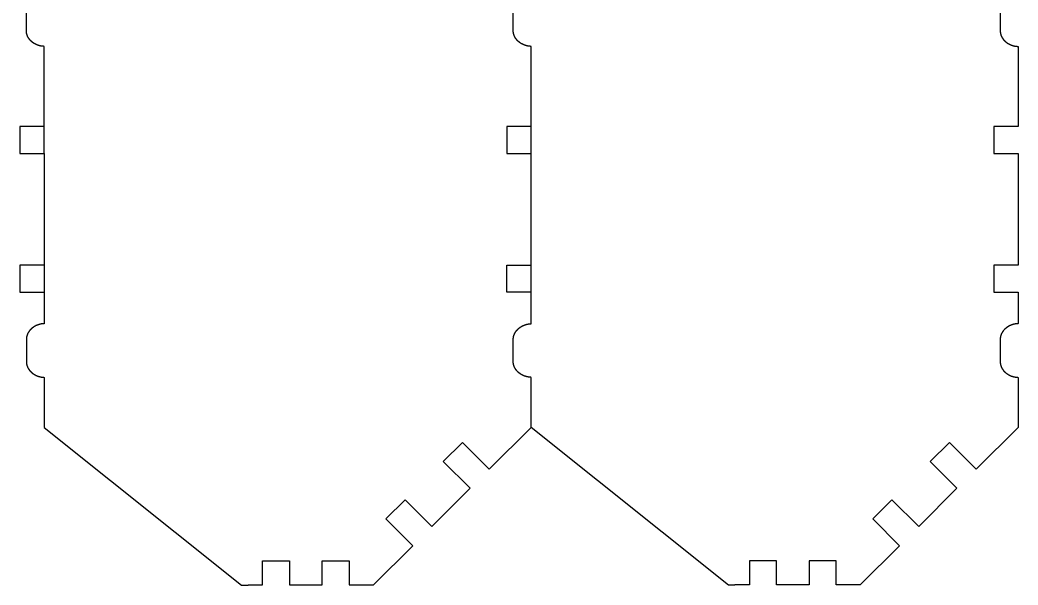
# Model space of a CAD drawing. Extents: x 0 to 268, y 0 to 354.
# Drawn here: x 135.4 to 259, y 0 to 70 of the extents above; entities that cross this region are included whole.
import ezdxf

# ---------------------------------------------------------------- set-up
doc = ezdxf.new("R2010")
doc.units = 0
doc.layers.get('DEFPOINTS').update_dxf_attribs({"color": 18, "linetype": 'CONTINUOUS'})

msp = doc.modelspace()

# ---------------------------------------------------------------- linework, layer by layer
at = {"layer": 'DEFPOINTS'}
for points in [[(138.44, 53.5), (138.44, 56.84), (138.44, 66.76), (138.42, 66.76), (138.41, 66.76), (138.39, 66.76), (138.38, 66.76), (138.36, 66.76), (138.35, 66.76), (138.34, 66.77), (138.32, 66.77), (138.31, 66.77), (138.29, 66.77), (138.28, 66.77), (138.26, 66.77), (138.25, 66.77), (138.24, 66.78), (138.22, 66.78), (138.21, 66.78), (138.19, 66.78), (138.18, 66.78), (138.17, 66.79), (138.15, 66.79), (138.14, 66.79), (138.12, 66.79), (138.11, 66.79), (138.1, 66.8), (138.08, 66.8), (138.07, 66.8), (138.05, 66.8), (138.04, 66.81), (138.03, 66.81), (138.01, 66.81), (138, 66.81), (137.99, 66.82), (137.97, 66.82), (137.96, 66.82), (137.95, 66.83), (137.93, 66.83), (137.92, 66.83), (137.91, 66.84), (137.89, 66.84), (137.88, 66.84), (137.87, 66.85), (137.85, 66.85), (137.84, 66.85), (137.83, 66.86), (137.81, 66.86), (137.8, 66.86), (137.79, 66.87), (137.77, 66.87), (137.76, 66.88), (137.75, 66.88), (137.73, 66.88), (137.72, 66.89), (137.71, 66.89), (137.7, 66.9), (137.68, 66.9), (137.67, 66.91), (137.66, 66.91), (137.64, 66.91), (137.63, 66.92), (137.62, 66.92), (137.61, 66.93), (137.59, 66.93), (137.58, 66.94), (137.57, 66.94), (137.56, 66.95), (137.54, 66.95), (137.53, 66.96), (137.52, 66.96), (137.51, 66.97), (137.5, 66.97), (137.48, 66.98), (137.47, 66.98), (137.46, 66.99), (137.45, 66.99), (137.43, 67), (137.42, 67.01), (137.41, 67.01), (137.4, 67.02), (137.39, 67.02), (137.38, 67.03), (137.36, 67.03), (137.35, 67.04), (137.34, 67.05), (137.33, 67.05), (137.32, 67.06), (137.31, 67.06), (137.29, 67.07), (137.28, 67.08), (137.27, 67.08), (137.26, 67.09), (137.25, 67.1), (137.24, 67.1), (137.23, 67.11), (137.22, 67.12), (137.2, 67.12), (137.19, 67.13), (137.18, 67.14), (137.17, 67.14), (137.16, 67.15), (137.15, 67.16), (137.14, 67.16), (137.13, 67.17), (137.12, 67.18), (137.11, 67.18), (137.1, 67.19), (137.09, 67.2), (137.08, 67.21), (137.06, 67.21), (137.05, 67.22), (137.04, 67.23), (137.03, 67.24), (137.02, 67.24), (137.01, 67.25), (137, 67.26), (136.99, 67.27), (136.98, 67.27), (136.97, 67.28), (136.96, 67.29), (136.95, 67.3), (136.94, 67.31), (136.93, 67.31), (136.92, 67.32), (136.91, 67.33), (136.91, 67.34), (136.9, 67.35), (136.89, 67.35), (136.88, 67.36), (136.87, 67.37), (136.86, 67.38), (136.85, 67.39), (136.84, 67.4), (136.83, 67.4), (136.82, 67.41), (136.81, 67.42), (136.8, 67.43), (136.79, 67.44), (136.79, 67.45), (136.78, 67.46), (136.77, 67.46), (136.76, 67.47), (136.75, 67.48), (136.74, 67.49), (136.73, 67.5), (136.73, 67.51), (136.72, 67.52), (136.71, 67.53), (136.7, 67.54), (136.69, 67.55), (136.68, 67.55), (136.68, 67.56), (136.67, 67.57), (136.66, 67.58), (136.65, 67.59), (136.64, 67.6), (136.64, 67.61), (136.63, 67.62), (136.62, 67.63), (136.61, 67.64), (136.61, 67.65), (136.6, 67.66), (136.59, 67.67), (136.58, 67.68), (136.58, 67.69), (136.57, 67.7), (136.56, 67.71), (136.56, 67.72), (136.55, 67.73), (136.54, 67.74), (136.54, 67.75), (136.53, 67.76), (136.52, 67.77), (136.52, 67.78), (136.51, 67.79), (136.5, 67.8), (136.5, 67.81), (136.49, 67.82), (136.48, 67.83), (136.48, 67.84), (136.47, 67.85), (136.46, 67.86), (136.46, 67.87), (136.45, 67.88), (136.45, 67.89), (136.44, 67.9), (136.44, 67.91), (136.43, 67.92), (136.42, 67.93), (136.42, 67.94), (136.41, 67.95), (136.41, 67.97), (136.4, 67.98), (136.4, 67.99), (136.39, 68), (136.39, 68.01), (136.38, 68.02), (136.38, 68.03), (136.37, 68.04), (136.37, 68.05), (136.36, 68.06), (136.36, 68.07), (136.35, 68.09), (136.35, 68.1), (136.34, 68.11), (136.34, 68.12), (136.34, 68.13), (136.33, 68.14), (136.33, 68.15), (136.32, 68.16), (136.32, 68.18), (136.32, 68.19), (136.31, 68.2), (136.31, 68.21), (136.3, 68.22), (136.3, 68.23), (136.3, 68.24), (136.29, 68.26), (136.29, 68.27), (136.29, 68.28), (136.28, 68.29), (136.28, 68.3), (136.28, 68.31), (136.28, 68.32), (136.27, 68.34), (136.27, 68.35), (136.27, 68.36), (136.26, 68.37), (136.26, 68.38), (136.26, 68.4), (136.26, 68.41), (136.25, 68.42), (136.25, 68.43), (136.25, 68.44), (136.25, 68.45), (136.25, 68.47), (136.24, 68.48), (136.24, 68.49), (136.24, 68.5), (136.24, 68.51), (136.24, 68.53), (136.24, 68.54), (136.24, 68.55), (136.23, 68.56), (136.23, 68.58), (136.23, 68.59), (136.23, 68.6), (136.23, 68.61), (136.23, 68.62), (136.23, 68.64), (136.23, 68.65), (136.23, 68.66), (136.23, 68.67), (136.23, 68.69), (136.23, 68.7), (136.23, 68.71), (136.23, 68.72), (136.23, 68.74), (136.23, 71.43)], [(138.44, 39.63), (138.44, 36.29), (138.44, 32.4), (138.42, 32.39), (138.41, 32.39), (138.39, 32.39), (138.38, 32.39), (138.36, 32.39), (138.35, 32.39), (138.34, 32.39), (138.32, 32.39), (138.31, 32.39), (138.29, 32.39), (138.28, 32.38), (138.26, 32.38), (138.25, 32.38), (138.24, 32.38), (138.22, 32.38), (138.21, 32.38), (138.19, 32.37), (138.18, 32.37), (138.17, 32.37), (138.15, 32.37), (138.14, 32.37), (138.12, 32.36), (138.11, 32.36), (138.1, 32.36), (138.08, 32.36), (138.07, 32.35), (138.05, 32.35), (138.04, 32.35), (138.03, 32.35), (138.01, 32.34), (138, 32.34), (137.99, 32.34), (137.97, 32.33), (137.96, 32.33), (137.95, 32.33), (137.93, 32.32), (137.92, 32.32), (137.91, 32.32), (137.89, 32.32), (137.88, 32.31), (137.87, 32.31), (137.85, 32.3), (137.84, 32.3), (137.83, 32.3), (137.81, 32.29), (137.8, 32.29), (137.79, 32.29), (137.77, 32.28), (137.76, 32.28), (137.75, 32.27), (137.73, 32.27), (137.72, 32.27), (137.71, 32.26), (137.7, 32.26), (137.68, 32.25), (137.67, 32.25), (137.66, 32.24), (137.65, 32.24), (137.63, 32.23), (137.62, 32.23), (137.61, 32.22), (137.59, 32.22), (137.58, 32.22), (137.57, 32.21), (137.56, 32.21), (137.55, 32.2), (137.53, 32.2), (137.52, 32.19), (137.51, 32.18), (137.5, 32.18), (137.48, 32.17), (137.47, 32.17), (137.46, 32.16), (137.45, 32.16), (137.44, 32.15), (137.42, 32.15), (137.41, 32.14), (137.4, 32.14), (137.39, 32.13), (137.38, 32.12), (137.36, 32.12), (137.35, 32.11), (137.34, 32.11), (137.33, 32.1), (137.32, 32.09), (137.31, 32.09), (137.3, 32.08), (137.28, 32.07), (137.27, 32.07), (137.26, 32.06), (137.25, 32.06), (137.24, 32.05), (137.23, 32.04), (137.22, 32.04), (137.21, 32.03), (137.19, 32.02), (137.18, 32.02), (137.17, 32.01), (137.16, 32), (137.15, 31.99), (137.14, 31.99), (137.13, 31.98), (137.12, 31.97), (137.11, 31.97), (137.1, 31.96), (137.09, 31.95), (137.08, 31.94), (137.07, 31.94), (137.06, 31.93), (137.04, 31.92), (137.03, 31.91), (137.02, 31.91), (137.01, 31.9), (137, 31.89), (136.99, 31.88), (136.98, 31.88), (136.97, 31.87), (136.96, 31.86), (136.95, 31.85), (136.94, 31.84), (136.93, 31.84), (136.92, 31.83), (136.92, 31.82), (136.91, 31.81), (136.9, 31.8), (136.89, 31.8), (136.88, 31.79), (136.87, 31.78), (136.86, 31.77), (136.85, 31.76), (136.84, 31.75), (136.83, 31.75), (136.82, 31.74), (136.81, 31.73), (136.8, 31.72), (136.79, 31.71), (136.79, 31.7), (136.78, 31.69), (136.77, 31.69), (136.76, 31.68), (136.75, 31.67), (136.74, 31.66), (136.73, 31.65), (136.73, 31.64), (136.72, 31.63), (136.71, 31.62), (136.7, 31.61), (136.69, 31.6), (136.68, 31.59), (136.68, 31.59), (136.67, 31.58), (136.66, 31.57), (136.65, 31.56), (136.64, 31.55), (136.64, 31.54), (136.63, 31.53), (136.62, 31.52), (136.61, 31.51), (136.61, 31.5), (136.6, 31.49), (136.59, 31.48), (136.58, 31.47), (136.58, 31.46), (136.57, 31.45), (136.56, 31.44), (136.56, 31.43), (136.55, 31.42), (136.54, 31.41), (136.54, 31.4), (136.53, 31.39), (136.52, 31.38), (136.52, 31.37), (136.51, 31.36), (136.5, 31.35), (136.5, 31.34), (136.49, 31.33), (136.48, 31.32), (136.48, 31.31), (136.47, 31.3), (136.46, 31.29), (136.46, 31.28), (136.45, 31.27), (136.45, 31.26), (136.44, 31.25), (136.44, 31.24), (136.43, 31.23), (136.42, 31.21), (136.42, 31.2), (136.41, 31.19), (136.41, 31.18), (136.4, 31.17), (136.4, 31.16), (136.39, 31.15), (136.39, 31.14), (136.38, 31.13), (136.38, 31.12), (136.37, 31.11), (136.37, 31.1), (136.36, 31.08), (136.36, 31.07), (136.35, 31.06), (136.35, 31.05), (136.34, 31.04), (136.34, 31.03), (136.34, 31.02), (136.33, 31.01), (136.33, 30.99), (136.32, 30.98), (136.32, 30.97), (136.32, 30.96), (136.31, 30.95), (136.31, 30.94), (136.3, 30.93), (136.3, 30.91), (136.3, 30.9), (136.29, 30.89), (136.29, 30.88), (136.29, 30.87), (136.28, 30.86), (136.28, 30.85), (136.28, 30.83), (136.28, 30.82), (136.27, 30.81), (136.27, 30.8), (136.27, 30.79), (136.26, 30.77), (136.26, 30.76), (136.26, 30.75), (136.26, 30.74), (136.25, 30.73), (136.25, 30.72), (136.25, 30.7), (136.25, 30.69), (136.25, 30.68), (136.24, 30.67), (136.24, 30.66), (136.24, 30.64), (136.24, 30.63), (136.24, 30.62), (136.24, 30.61), (136.24, 30.6), (136.23, 30.58), (136.23, 30.57), (136.23, 30.56), (136.23, 30.55), (136.23, 30.53), (136.23, 30.52), (136.23, 30.51), (136.23, 30.5), (136.23, 30.49), (136.23, 30.47), (136.23, 30.46), (136.23, 30.45), (136.23, 30.44), (136.23, 30.42), (136.23, 30.41), (136.23, 27.72), (136.23, 27.71), (136.23, 27.7), (136.23, 27.68), (136.23, 27.67), (136.23, 27.66), (136.23, 27.65), (136.23, 27.63), (136.23, 27.62), (136.23, 27.61), (136.23, 27.6), (136.23, 27.58), (136.23, 27.57), (136.23, 27.56), (136.23, 27.55), (136.24, 27.54), (136.24, 27.52), (136.24, 27.51), (136.24, 27.5), (136.24, 27.49), (136.24, 27.48), (136.24, 27.46), (136.25, 27.45), (136.25, 27.44), (136.25, 27.43), (136.25, 27.42), (136.25, 27.4), (136.26, 27.39), (136.26, 27.38), (136.26, 27.37), (136.26, 27.36), (136.27, 27.34), (136.27, 27.33), (136.27, 27.32), (136.28, 27.31), (136.28, 27.3), (136.28, 27.29), (136.28, 27.27), (136.29, 27.26), (136.29, 27.25), (136.29, 27.24), (136.3, 27.23), (136.3, 27.22), (136.3, 27.2), (136.31, 27.19), (136.31, 27.18), (136.32, 27.17), (136.32, 27.16), (136.32, 27.15), (136.33, 27.14), (136.33, 27.13), (136.34, 27.11), (136.34, 27.1), (136.34, 27.09), (136.35, 27.08), (136.35, 27.07), (136.36, 27.06), (136.36, 27.05), (136.37, 27.04), (136.37, 27.03), (136.38, 27.01), (136.38, 27), (136.39, 26.99), (136.39, 26.98), (136.4, 26.97), (136.4, 26.96), (136.41, 26.95), (136.41, 26.94), (136.42, 26.93), (136.42, 26.92), (136.43, 26.91), (136.44, 26.9), (136.44, 26.89), (136.45, 26.88), (136.45, 26.86), (136.46, 26.85), (136.46, 26.84), (136.47, 26.83), (136.48, 26.82), (136.48, 26.81), (136.49, 26.8), (136.5, 26.79), (136.5, 26.78), (136.51, 26.77), (136.52, 26.76), (136.52, 26.75), (136.53, 26.74), (136.54, 26.73), (136.54, 26.72), (136.55, 26.71), (136.56, 26.7), (136.56, 26.69), (136.57, 26.68), (136.58, 26.67), (136.58, 26.66), (136.59, 26.65), (136.6, 26.64), (136.61, 26.63), (136.61, 26.62), (136.62, 26.61), (136.63, 26.6), (136.64, 26.6), (136.64, 26.59), (136.65, 26.58), (136.66, 26.57), (136.67, 26.56), (136.68, 26.55), (136.68, 26.54), (136.69, 26.53), (136.7, 26.52), (136.71, 26.51), (136.72, 26.5), (136.73, 26.49), (136.73, 26.48), (136.74, 26.48), (136.75, 26.47), (136.76, 26.46), (136.77, 26.45), (136.78, 26.44), (136.79, 26.43), (136.79, 26.42), (136.8, 26.41), (136.81, 26.41), (136.82, 26.4), (136.83, 26.39), (136.84, 26.38), (136.85, 26.37), (136.86, 26.36), (136.87, 26.36), (136.88, 26.35), (136.89, 26.34), (136.9, 26.33), (136.91, 26.32), (136.92, 26.31), (136.92, 26.31), (136.93, 26.3), (136.94, 26.29), (136.95, 26.28), (136.96, 26.27), (136.97, 26.27), (136.98, 26.26), (136.99, 26.25), (137, 26.24), (137.01, 26.24), (137.02, 26.23), (137.03, 26.22), (137.04, 26.21), (137.06, 26.21), (137.07, 26.2), (137.08, 26.19), (137.09, 26.18), (137.1, 26.18), (137.11, 26.17), (137.12, 26.16), (137.13, 26.16), (137.14, 26.15), (137.15, 26.14), (137.16, 26.13), (137.17, 26.13), (137.18, 26.12), (137.19, 26.11), (137.21, 26.11), (137.22, 26.1), (137.23, 26.09), (137.24, 26.09), (137.25, 26.08), (137.26, 26.07), (137.27, 26.07), (137.28, 26.06), (137.3, 26.06), (137.31, 26.05), (137.32, 26.04), (137.33, 26.04), (137.34, 26.03), (137.35, 26.03), (137.36, 26.02), (137.38, 26.01), (137.39, 26.01), (137.4, 26), (137.41, 26), (137.42, 25.99), (137.44, 25.99), (137.45, 25.98), (137.46, 25.97), (137.47, 25.97), (137.48, 25.96), (137.5, 25.96), (137.51, 25.95), (137.52, 25.95), (137.53, 25.94), (137.55, 25.94), (137.56, 25.93), (137.57, 25.93), (137.58, 25.92), (137.59, 25.92), (137.61, 25.91), (137.62, 25.91), (137.63, 25.9), (137.65, 25.9), (137.66, 25.89), (137.67, 25.89), (137.68, 25.89), (137.7, 25.88), (137.71, 25.88), (137.72, 25.87), (137.73, 25.87), (137.75, 25.86), (137.76, 25.86), (137.77, 25.86), (137.79, 25.85), (137.8, 25.85), (137.81, 25.84), (137.83, 25.84), (137.84, 25.84), (137.85, 25.83), (137.87, 25.83), (137.88, 25.83), (137.89, 25.82), (137.91, 25.82), (137.92, 25.82), (137.93, 25.81), (137.95, 25.81), (137.96, 25.81), (137.97, 25.8), (137.99, 25.8), (138, 25.8), (138.01, 25.8), (138.03, 25.79), (138.04, 25.79), (138.05, 25.79), (138.07, 25.79), (138.08, 25.78), (138.1, 25.78), (138.11, 25.78), (138.12, 25.78), (138.14, 25.77), (138.15, 25.77), (138.17, 25.77), (138.18, 25.77), (138.19, 25.77), (138.21, 25.76), (138.22, 25.76), (138.24, 25.76), (138.25, 25.76), (138.26, 25.76), (138.28, 25.76), (138.29, 25.75), (138.31, 25.75), (138.32, 25.75), (138.34, 25.75), (138.35, 25.75), (138.36, 25.75), (138.38, 25.75), (138.39, 25.75), (138.41, 25.74), (138.42, 25.74), (138.44, 25.74), (138.44, 19.54), (162.87, 0), (163.68, 0), (163.68, 0.02), (165.46, 0.02), (165.46, 3.02), (168.81, 3.02), (168.81, 0.02), (172.86, 0.02), (172.86, 3.02), (176.21, 3.02), (176.21, 0.02), (178.69, 0.02), (178.69, 0.01), (179.2, 0.01), (184.07, 4.88), (180.75, 8.19), (183.13, 10.57), (186.44, 7.25), (191.18, 11.99), (187.85, 15.3), (190.23, 17.67), (193.55, 14.36), (198.73, 19.54), (198.73, 25.74), (198.72, 25.74), (198.7, 25.74), (198.69, 25.75), (198.67, 25.75), (198.66, 25.75), (198.65, 25.75), (198.63, 25.75), (198.62, 25.75), (198.6, 25.75), (198.59, 25.75), (198.57, 25.76), (198.56, 25.76), (198.55, 25.76), (198.53, 25.76), (198.52, 25.76), (198.5, 25.76), (198.49, 25.77), (198.48, 25.77), (198.46, 25.77), (198.45, 25.77), (198.43, 25.77), (198.42, 25.78), (198.41, 25.78), (198.39, 25.78), (198.38, 25.78), (198.36, 25.79), (198.35, 25.79), (198.34, 25.79), (198.32, 25.79), (198.31, 25.8), (198.3, 25.8), (198.28, 25.8), (198.27, 25.8), (198.26, 25.81), (198.24, 25.81), (198.23, 25.81), (198.21, 25.82), (198.2, 25.82), (198.19, 25.82), (198.17, 25.83), (198.16, 25.83), (198.15, 25.83), (198.13, 25.84), (198.12, 25.84), (198.11, 25.84), (198.1, 25.85), (198.08, 25.85), (198.07, 25.86), (198.06, 25.86), (198.04, 25.86), (198.03, 25.87), (198.02, 25.87), (198, 25.88), (197.99, 25.88), (197.98, 25.89), (197.97, 25.89), (197.95, 25.89), (197.94, 25.9), (197.93, 25.9), (197.92, 25.91), (197.9, 25.91), (197.89, 25.92), (197.88, 25.92), (197.87, 25.93), (197.85, 25.93), (197.84, 25.94), (197.83, 25.94), (197.82, 25.95), (197.8, 25.95), (197.79, 25.96), (197.78, 25.96), (197.77, 25.97), (197.76, 25.97), (197.74, 25.98), (197.73, 25.99), (197.72, 25.99), (197.71, 26), (197.7, 26), (197.68, 26.01), (197.67, 26.01), (197.66, 26.02), (197.65, 26.03), (197.64, 26.03), (197.63, 26.04), (197.61, 26.04), (197.6, 26.05), (197.59, 26.06), (197.58, 26.06), (197.57, 26.07), (197.56, 26.07), (197.55, 26.08), (197.53, 26.09), (197.52, 26.09), (197.51, 26.1), (197.5, 26.11), (197.49, 26.11), (197.48, 26.12), (197.47, 26.13), (197.46, 26.13), (197.45, 26.14), (197.44, 26.15), (197.42, 26.16), (197.41, 26.16), (197.4, 26.17), (197.39, 26.18), (197.38, 26.18), (197.37, 26.19), (197.36, 26.2), (197.35, 26.21), (197.34, 26.21), (197.33, 26.22), (197.32, 26.23), (197.31, 26.24), (197.3, 26.24), (197.29, 26.25), (197.28, 26.26), (197.27, 26.27), (197.26, 26.27), (197.25, 26.28), (197.24, 26.29), (197.23, 26.3), (197.22, 26.31), (197.21, 26.31), (197.2, 26.32), (197.19, 26.33), (197.18, 26.34), (197.17, 26.35), (197.16, 26.36), (197.15, 26.36), (197.14, 26.37), (197.14, 26.38), (197.13, 26.39), (197.12, 26.4), (197.11, 26.41), (197.1, 26.41), (197.09, 26.42), (197.08, 26.43), (197.07, 26.44), (197.06, 26.45), (197.06, 26.46), (197.05, 26.47), (197.04, 26.48), (197.03, 26.48), (197.02, 26.49), (197.01, 26.5), (197, 26.51), (197, 26.52), (196.99, 26.53), (196.98, 26.54), (196.97, 26.55), (196.96, 26.56), (196.96, 26.57), (196.95, 26.58), (196.94, 26.59), (196.93, 26.6), (196.93, 26.6), (196.92, 26.61), (196.91, 26.62), (196.9, 26.63), (196.9, 26.64), (196.89, 26.65), (196.88, 26.66), (196.87, 26.67), (196.87, 26.68), (196.86, 26.69), (196.85, 26.7), (196.84, 26.71), (196.84, 26.72), (196.83, 26.73), (196.82, 26.74), (196.82, 26.75), (196.81, 26.76), (196.8, 26.77), (196.8, 26.78), (196.79, 26.79), (196.79, 26.8), (196.78, 26.81), (196.77, 26.82), (196.77, 26.83), (196.76, 26.84), (196.75, 26.85), (196.75, 26.86), (196.74, 26.88), (196.74, 26.89), (196.73, 26.9), (196.73, 26.91), (196.72, 26.92), (196.71, 26.93), (196.71, 26.94), (196.7, 26.95), (196.7, 26.96), (196.69, 26.97), (196.69, 26.98), (196.68, 26.99), (196.68, 27), (196.67, 27.01), (196.67, 27.03), (196.66, 27.04), (196.66, 27.05), (196.65, 27.06), (196.65, 27.07), (196.64, 27.08), (196.64, 27.09), (196.64, 27.1), (196.63, 27.11), (196.63, 27.13), (196.62, 27.14), (196.62, 27.15), (196.62, 27.16), (196.61, 27.17), (196.61, 27.18), (196.6, 27.19), (196.6, 27.2), (196.6, 27.22), (196.59, 27.23), (196.59, 27.24), (196.59, 27.25), (196.58, 27.26), (196.58, 27.27), (196.58, 27.29), (196.57, 27.3), (196.57, 27.31), (196.57, 27.32), (196.57, 27.33), (196.56, 27.34), (196.56, 27.36), (196.56, 27.37), (196.56, 27.38), (196.55, 27.39), (196.55, 27.4), (196.55, 27.42), (196.55, 27.43), (196.54, 27.44), (196.54, 27.45), (196.54, 27.46), (196.54, 27.48), (196.54, 27.49), (196.54, 27.5), (196.53, 27.51), (196.53, 27.52), (196.53, 27.54), (196.53, 27.55), (196.53, 27.56), (196.53, 27.57), (196.53, 27.58), (196.53, 27.6), (196.52, 27.61), (196.52, 27.62), (196.52, 27.63), (196.52, 27.65), (196.52, 27.66), (196.52, 27.67), (196.52, 27.68), (196.52, 27.7), (196.52, 27.71), (196.52, 27.72), (196.52, 30.41), (196.52, 30.42), (196.52, 30.44), (196.52, 30.45), (196.52, 30.46), (196.52, 30.47), (196.52, 30.49), (196.52, 30.5), (196.52, 30.51), (196.52, 30.52), (196.53, 30.53), (196.53, 30.55), (196.53, 30.56), (196.53, 30.57), (196.53, 30.58), (196.53, 30.6), (196.53, 30.61), (196.53, 30.62), (196.54, 30.63), (196.54, 30.64), (196.54, 30.66), (196.54, 30.67), (196.54, 30.68), (196.54, 30.69), (196.55, 30.7), (196.55, 30.72), (196.55, 30.73), (196.55, 30.74), (196.56, 30.75), (196.56, 30.76), (196.56, 30.77), (196.56, 30.79), (196.57, 30.8), (196.57, 30.81), (196.57, 30.82), (196.57, 30.83), (196.58, 30.85), (196.58, 30.86), (196.58, 30.87), (196.59, 30.88), (196.59, 30.89), (196.59, 30.9), (196.6, 30.91), (196.6, 30.93), (196.6, 30.94), (196.61, 30.95), (196.61, 30.96), (196.62, 30.97), (196.62, 30.98), (196.62, 30.99), (196.63, 31.01), (196.63, 31.02), (196.64, 31.03), (196.64, 31.04), (196.64, 31.05), (196.65, 31.06), (196.65, 31.07), (196.66, 31.08), (196.66, 31.1), (196.67, 31.11), (196.67, 31.12), (196.68, 31.13), (196.68, 31.14), (196.69, 31.15), (196.69, 31.16), (196.7, 31.17), (196.7, 31.18), (196.71, 31.19), (196.71, 31.2), (196.72, 31.21), (196.73, 31.23), (196.73, 31.24), (196.74, 31.25), (196.74, 31.26), (196.75, 31.27), (196.75, 31.28), (196.76, 31.29), (196.77, 31.3), (196.77, 31.31), (196.78, 31.32), (196.79, 31.33), (196.79, 31.34), (196.8, 31.35), (196.8, 31.36), (196.81, 31.37), (196.82, 31.38), (196.82, 31.39), (196.83, 31.4), (196.84, 31.41), (196.84, 31.42), (196.85, 31.43), (196.86, 31.44), (196.87, 31.45), (196.87, 31.46), (196.88, 31.47), (196.89, 31.48), (196.9, 31.49), (196.9, 31.5), (196.91, 31.51), (196.92, 31.52), (196.93, 31.53), (196.93, 31.54), (196.94, 31.55), (196.95, 31.56), (196.96, 31.57), (196.96, 31.58), (196.97, 31.59), (196.98, 31.59), (196.99, 31.6), (197, 31.61), (197, 31.62), (197.01, 31.63), (197.02, 31.64), (197.03, 31.65), (197.04, 31.66), (197.05, 31.67), (197.06, 31.68), (197.06, 31.69), (197.07, 31.69), (197.08, 31.7), (197.09, 31.71), (197.1, 31.72), (197.11, 31.73), (197.12, 31.74), (197.13, 31.75), (197.14, 31.75), (197.14, 31.76), (197.15, 31.77), (197.16, 31.78), (197.17, 31.79), (197.18, 31.8), (197.19, 31.8), (197.2, 31.81), (197.21, 31.82), (197.22, 31.83), (197.23, 31.84), (197.24, 31.84), (197.25, 31.85), (197.26, 31.86), (197.27, 31.87), (197.28, 31.88), (197.29, 31.88), (197.3, 31.89), (197.31, 31.9), (197.32, 31.91), (197.33, 31.91), (197.34, 31.92), (197.35, 31.93), (197.36, 31.94), (197.37, 31.94), (197.38, 31.95), (197.39, 31.96), (197.4, 31.97), (197.41, 31.97), (197.42, 31.98), (197.44, 31.99), (197.45, 31.99), (197.46, 32), (197.47, 32.01), (197.48, 32.02), (197.49, 32.02), (197.5, 32.03), (197.51, 32.04), (197.52, 32.04), (197.53, 32.05), (197.55, 32.06), (197.56, 32.06), (197.57, 32.07), (197.58, 32.07), (197.59, 32.08), (197.6, 32.09), (197.61, 32.09), (197.63, 32.1), (197.64, 32.11), (197.65, 32.11), (197.66, 32.12), (197.67, 32.12), (197.68, 32.13), (197.7, 32.14), (197.71, 32.14), (197.72, 32.15), (197.73, 32.15), (197.74, 32.16), (197.76, 32.16), (197.77, 32.17), (197.78, 32.17), (197.79, 32.18), (197.8, 32.18), (197.82, 32.19), (197.83, 32.2), (197.84, 32.2), (197.85, 32.21), (197.87, 32.21), (197.88, 32.22), (197.89, 32.22), (197.9, 32.22), (197.92, 32.23), (197.93, 32.23), (197.94, 32.24), (197.95, 32.24), (197.97, 32.25), (197.98, 32.25), (197.99, 32.26), (198, 32.26), (198.02, 32.27), (198.03, 32.27), (198.04, 32.27), (198.06, 32.28), (198.07, 32.28), (198.08, 32.29), (198.1, 32.29), (198.11, 32.29), (198.12, 32.3), (198.13, 32.3), (198.15, 32.3), (198.16, 32.31), (198.17, 32.31), (198.19, 32.32), (198.2, 32.32), (198.21, 32.32), (198.23, 32.32), (198.24, 32.33), (198.26, 32.33), (198.27, 32.33), (198.28, 32.34), (198.3, 32.34), (198.31, 32.34), (198.32, 32.35), (198.34, 32.35), (198.35, 32.35), (198.36, 32.35), (198.38, 32.36), (198.39, 32.36), (198.41, 32.36), (198.42, 32.36), (198.43, 32.37), (198.45, 32.37), (198.46, 32.37), (198.48, 32.37), (198.49, 32.37), (198.5, 32.38), (198.52, 32.38), (198.53, 32.38), (198.55, 32.38), (198.56, 32.38), (198.57, 32.38), (198.59, 32.39), (198.6, 32.39), (198.62, 32.39), (198.63, 32.39), (198.65, 32.39), (198.66, 32.39), (198.67, 32.39), (198.69, 32.39), (198.7, 32.39), (198.72, 32.39), (198.73, 32.4), (198.73, 36.29), (195.73, 36.29), (195.73, 39.63), (198.73, 39.63), (198.74, 53.5), (198.74, 56.84), (198.73, 66.76), (198.72, 66.76), (198.7, 66.76), (198.69, 66.76), (198.67, 66.76), (198.66, 66.76), (198.65, 66.76), (198.63, 66.77), (198.62, 66.77), (198.6, 66.77), (198.59, 66.77), (198.57, 66.77), (198.56, 66.77), (198.55, 66.77), (198.53, 66.78), (198.52, 66.78), (198.5, 66.78), (198.49, 66.78), (198.48, 66.78), (198.46, 66.79), (198.45, 66.79), (198.43, 66.79), (198.42, 66.79), (198.41, 66.79), (198.39, 66.8), (198.38, 66.8), (198.36, 66.8), (198.35, 66.8), (198.34, 66.81), (198.32, 66.81), (198.31, 66.81), (198.3, 66.81), (198.28, 66.82), (198.27, 66.82), (198.25, 66.82), (198.24, 66.83), (198.23, 66.83), (198.21, 66.83), (198.2, 66.84), (198.19, 66.84), (198.17, 66.84), (198.16, 66.85), (198.15, 66.85), (198.13, 66.85), (198.12, 66.86), (198.11, 66.86), (198.09, 66.86), (198.08, 66.87), (198.07, 66.87), (198.06, 66.88), (198.04, 66.88), (198.03, 66.88), (198.02, 66.89), (198, 66.89), (197.99, 66.9), (197.98, 66.9), (197.97, 66.91), (197.95, 66.91), (197.94, 66.91), (197.93, 66.92), (197.91, 66.92), (197.9, 66.93), (197.89, 66.93), (197.88, 66.94), (197.86, 66.94), (197.85, 66.95), (197.84, 66.95), (197.83, 66.96), (197.82, 66.96), (197.8, 66.97), (197.79, 66.97), (197.78, 66.98), (197.77, 66.98), (197.75, 66.99), (197.74, 66.99), (197.73, 67), (197.72, 67.01), (197.71, 67.01), (197.69, 67.02), (197.68, 67.02), (197.67, 67.03), (197.66, 67.03), (197.65, 67.04), (197.64, 67.05), (197.62, 67.05), (197.61, 67.06), (197.6, 67.06), (197.59, 67.07), (197.58, 67.08), (197.57, 67.08), (197.56, 67.09), (197.54, 67.1), (197.53, 67.1), (197.52, 67.11), (197.51, 67.12), (197.5, 67.12), (197.49, 67.13), (197.48, 67.14), (197.47, 67.14), (197.46, 67.15), (197.45, 67.16), (197.43, 67.16), (197.42, 67.17), (197.41, 67.18), (197.4, 67.18), (197.39, 67.19), (197.38, 67.2), (197.37, 67.21), (197.36, 67.21), (197.35, 67.22), (197.34, 67.23), (197.33, 67.24), (197.32, 67.24), (197.31, 67.25), (197.3, 67.26), (197.29, 67.27), (197.28, 67.27), (197.27, 67.28), (197.26, 67.29), (197.25, 67.3), (197.24, 67.31), (197.23, 67.31), (197.22, 67.32), (197.21, 67.33), (197.2, 67.34), (197.19, 67.35), (197.18, 67.35), (197.17, 67.36), (197.16, 67.37), (197.15, 67.38), (197.14, 67.39), (197.14, 67.4), (197.13, 67.4), (197.12, 67.41), (197.11, 67.42), (197.1, 67.43), (197.09, 67.44), (197.08, 67.45), (197.07, 67.46), (197.06, 67.46), (197.06, 67.47), (197.05, 67.48), (197.04, 67.49), (197.03, 67.5), (197.02, 67.51), (197.01, 67.52), (197, 67.53), (197, 67.54), (196.99, 67.55), (196.98, 67.55), (196.97, 67.56), (196.96, 67.57), (196.96, 67.58), (196.95, 67.59), (196.94, 67.6), (196.93, 67.61), (196.92, 67.62), (196.92, 67.63), (196.91, 67.64), (196.9, 67.65), (196.89, 67.66), (196.89, 67.67), (196.88, 67.68), (196.87, 67.69), (196.87, 67.7), (196.86, 67.71), (196.85, 67.72), (196.84, 67.73), (196.84, 67.74), (196.83, 67.75), (196.82, 67.76), (196.82, 67.77), (196.81, 67.78), (196.8, 67.79), (196.8, 67.8), (196.79, 67.81), (196.78, 67.82), (196.78, 67.83), (196.77, 67.84), (196.77, 67.85), (196.76, 67.86), (196.75, 67.87), (196.75, 67.88), (196.74, 67.89), (196.74, 67.9), (196.73, 67.91), (196.73, 67.92), (196.72, 67.93), (196.71, 67.94), (196.71, 67.95), (196.7, 67.97), (196.7, 67.98), (196.69, 67.99), (196.69, 68), (196.68, 68.01), (196.68, 68.02), (196.67, 68.03), (196.67, 68.04), (196.66, 68.05), (196.66, 68.06), (196.65, 68.07), (196.65, 68.09), (196.64, 68.1), (196.64, 68.11), (196.64, 68.12), (196.63, 68.13), (196.63, 68.14), (196.62, 68.15), (196.62, 68.16), (196.62, 68.18), (196.61, 68.19), (196.61, 68.2), (196.6, 68.21), (196.6, 68.22), (196.6, 68.23), (196.59, 68.24), (196.59, 68.26), (196.59, 68.27), (196.58, 68.28), (196.58, 68.29), (196.58, 68.3), (196.57, 68.31), (196.57, 68.32), (196.57, 68.34), (196.57, 68.35), (196.56, 68.36), (196.56, 68.37), (196.56, 68.38), (196.56, 68.4), (196.55, 68.41), (196.55, 68.42), (196.55, 68.43), (196.55, 68.44), (196.54, 68.45), (196.54, 68.47), (196.54, 68.48), (196.54, 68.49), (196.54, 68.5), (196.54, 68.51), (196.53, 68.53), (196.53, 68.54), (196.53, 68.55), (196.53, 68.56), (196.53, 68.58), (196.53, 68.59), (196.53, 68.6), (196.53, 68.61), (196.52, 68.62), (196.52, 68.64), (196.52, 68.65), (196.52, 68.66), (196.52, 68.67), (196.52, 68.69), (196.52, 68.7), (196.52, 68.71), (196.52, 68.72), (196.52, 68.74), (196.53, 71.43)], [(256.82, 71.43), (256.82, 68.74), (256.82, 68.72), (256.82, 68.71), (256.82, 68.7), (256.82, 68.69), (256.82, 68.67), (256.82, 68.66), (256.82, 68.65), (256.82, 68.64), (256.82, 68.62), (256.82, 68.61), (256.82, 68.6), (256.82, 68.59), (256.82, 68.58), (256.83, 68.56), (256.83, 68.55), (256.83, 68.54), (256.83, 68.53), (256.83, 68.51), (256.83, 68.5), (256.83, 68.49), (256.84, 68.48), (256.84, 68.47), (256.84, 68.45), (256.84, 68.44), (256.84, 68.43), (256.85, 68.42), (256.85, 68.41), (256.85, 68.4), (256.85, 68.38), (256.86, 68.37), (256.86, 68.36), (256.86, 68.35), (256.86, 68.34), (256.87, 68.32), (256.87, 68.31), (256.87, 68.3), (256.88, 68.29), (256.88, 68.28), (256.88, 68.27), (256.89, 68.26), (256.89, 68.24), (256.89, 68.23), (256.9, 68.22), (256.9, 68.21), (256.9, 68.2), (256.91, 68.19), (256.91, 68.18), (256.91, 68.16), (256.92, 68.15), (256.92, 68.14), (256.93, 68.13), (256.93, 68.12), (256.94, 68.11), (256.94, 68.1), (256.94, 68.09), (256.95, 68.07), (256.95, 68.06), (256.96, 68.05), (256.96, 68.04), (256.97, 68.03), (256.97, 68.02), (256.98, 68.01), (256.98, 68), (256.99, 67.99), (256.99, 67.98), (257, 67.97), (257, 67.95), (257.01, 67.94), (257.02, 67.93), (257.02, 67.92), (257.03, 67.91), (257.03, 67.9), (257.04, 67.89), (257.04, 67.88), (257.05, 67.87), (257.06, 67.86), (257.06, 67.85), (257.07, 67.84), (257.07, 67.83), (257.08, 67.82), (257.09, 67.81), (257.09, 67.8), (257.1, 67.79), (257.11, 67.78), (257.11, 67.77), (257.12, 67.76), (257.13, 67.75), (257.13, 67.74), (257.14, 67.73), (257.15, 67.72), (257.15, 67.71), (257.16, 67.7), (257.17, 67.69), (257.18, 67.68), (257.18, 67.67), (257.19, 67.66), (257.2, 67.65), (257.21, 67.64), (257.21, 67.63), (257.22, 67.62), (257.23, 67.61), (257.24, 67.6), (257.24, 67.59), (257.25, 67.58), (257.26, 67.57), (257.27, 67.56), (257.28, 67.55), (257.28, 67.55), (257.29, 67.54), (257.3, 67.53), (257.31, 67.52), (257.32, 67.51), (257.33, 67.5), (257.33, 67.49), (257.34, 67.48), (257.35, 67.47), (257.36, 67.46), (257.37, 67.46), (257.38, 67.45), (257.39, 67.44), (257.39, 67.43), (257.4, 67.42), (257.41, 67.41), (257.42, 67.4), (257.43, 67.4), (257.44, 67.39), (257.45, 67.38), (257.46, 67.37), (257.47, 67.36), (257.48, 67.35), (257.49, 67.35), (257.5, 67.34), (257.51, 67.33), (257.52, 67.32), (257.53, 67.31), (257.54, 67.31), (257.54, 67.3), (257.55, 67.29), (257.56, 67.28), (257.57, 67.27), (257.58, 67.27), (257.59, 67.26), (257.6, 67.25), (257.62, 67.24), (257.63, 67.24), (257.64, 67.23), (257.65, 67.22), (257.66, 67.21), (257.67, 67.21), (257.68, 67.2), (257.69, 67.19), (257.7, 67.18), (257.71, 67.18), (257.72, 67.17), (257.73, 67.16), (257.74, 67.16), (257.75, 67.15), (257.76, 67.14), (257.77, 67.14), (257.78, 67.13), (257.8, 67.12), (257.81, 67.12), (257.82, 67.11), (257.83, 67.1), (257.84, 67.1), (257.85, 67.09), (257.86, 67.08), (257.87, 67.08), (257.89, 67.07), (257.9, 67.06), (257.91, 67.06), (257.92, 67.05), (257.93, 67.05), (257.94, 67.04), (257.96, 67.03), (257.97, 67.03), (257.98, 67.02), (257.99, 67.02), (258, 67.01), (258.01, 67.01), (258.03, 67), (258.04, 66.99), (258.05, 66.99), (258.06, 66.98), (258.07, 66.98), (258.09, 66.97), (258.1, 66.97), (258.11, 66.96), (258.12, 66.96), (258.14, 66.95), (258.15, 66.95), (258.16, 66.94), (258.17, 66.94), (258.19, 66.93), (258.2, 66.93), (258.21, 66.92), (258.22, 66.92), (258.24, 66.91), (258.25, 66.91), (258.26, 66.91), (258.27, 66.9), (258.29, 66.9), (258.3, 66.89), (258.31, 66.89), (258.33, 66.88), (258.34, 66.88), (258.35, 66.88), (258.36, 66.87), (258.38, 66.87), (258.39, 66.86), (258.4, 66.86), (258.42, 66.86), (258.43, 66.85), (258.44, 66.85), (258.46, 66.85), (258.47, 66.84), (258.48, 66.84), (258.5, 66.84), (258.51, 66.83), (258.52, 66.83), (258.54, 66.83), (258.55, 66.82), (258.56, 66.82), (258.58, 66.82), (258.59, 66.81), (258.6, 66.81), (258.62, 66.81), (258.63, 66.81), (258.65, 66.8), (258.66, 66.8), (258.67, 66.8), (258.69, 66.8), (258.7, 66.79), (258.71, 66.79), (258.73, 66.79), (258.74, 66.79), (258.76, 66.79), (258.77, 66.78), (258.78, 66.78), (258.8, 66.78), (258.81, 66.78), (258.83, 66.78), (258.84, 66.77), (258.86, 66.77), (258.87, 66.77), (258.88, 66.77), (258.9, 66.77), (258.91, 66.77), (258.93, 66.77), (258.94, 66.76), (258.96, 66.76), (258.97, 66.76), (258.98, 66.76), (259, 66.76), (259.01, 66.76), (259.03, 66.76), (259.03, 56.85), (256.03, 56.85), (256.03, 53.5), (259.03, 53.5), (259.03, 39.63), (256.03, 39.63), (256.03, 36.29), (259.03, 36.29), (259.03, 32.4), (259.01, 32.39), (259, 32.39), (258.98, 32.39), (258.97, 32.39), (258.96, 32.39), (258.94, 32.39), (258.93, 32.39), (258.91, 32.39), (258.9, 32.39), (258.88, 32.39), (258.87, 32.38), (258.86, 32.38), (258.84, 32.38), (258.83, 32.38), (258.81, 32.38), (258.8, 32.38), (258.78, 32.37), (258.77, 32.37), (258.76, 32.37), (258.74, 32.37), (258.73, 32.37), (258.72, 32.36), (258.7, 32.36), (258.69, 32.36), (258.67, 32.36), (258.66, 32.35), (258.65, 32.35), (258.63, 32.35), (258.62, 32.35), (258.61, 32.34), (258.59, 32.34), (258.58, 32.34), (258.56, 32.33), (258.55, 32.33), (258.54, 32.33), (258.52, 32.32), (258.51, 32.32), (258.5, 32.32), (258.48, 32.32), (258.47, 32.31), (258.46, 32.31), (258.44, 32.3), (258.43, 32.3), (258.42, 32.3), (258.4, 32.29), (258.39, 32.29), (258.38, 32.29), (258.36, 32.28), (258.35, 32.28), (258.34, 32.27), (258.33, 32.27), (258.31, 32.27), (258.3, 32.26), (258.29, 32.26), (258.27, 32.25), (258.26, 32.25), (258.25, 32.24), (258.24, 32.24), (258.22, 32.23), (258.21, 32.23), (258.2, 32.22), (258.19, 32.22), (258.17, 32.22), (258.16, 32.21), (258.15, 32.21), (258.14, 32.2), (258.12, 32.2), (258.11, 32.19), (258.1, 32.18), (258.09, 32.18), (258.08, 32.17), (258.06, 32.17), (258.05, 32.16), (258.04, 32.16), (258.03, 32.15), (258.02, 32.15), (258, 32.14), (257.99, 32.14), (257.98, 32.13), (257.97, 32.12), (257.96, 32.12), (257.94, 32.11), (257.93, 32.11), (257.92, 32.1), (257.91, 32.09), (257.9, 32.09), (257.89, 32.08), (257.88, 32.07), (257.86, 32.07), (257.85, 32.06), (257.84, 32.06), (257.83, 32.05), (257.82, 32.04), (257.81, 32.04), (257.8, 32.03), (257.79, 32.02), (257.77, 32.02), (257.76, 32.01), (257.75, 32), (257.74, 31.99), (257.73, 31.99), (257.72, 31.98), (257.71, 31.97), (257.7, 31.97), (257.69, 31.96), (257.68, 31.95), (257.67, 31.94), (257.66, 31.94), (257.65, 31.93), (257.64, 31.92), (257.63, 31.91), (257.62, 31.91), (257.61, 31.9), (257.6, 31.89), (257.59, 31.88), (257.58, 31.88), (257.57, 31.87), (257.56, 31.86), (257.55, 31.85), (257.54, 31.84), (257.53, 31.84), (257.52, 31.83), (257.51, 31.82), (257.5, 31.81), (257.49, 31.8), (257.48, 31.8), (257.47, 31.79), (257.46, 31.78), (257.45, 31.77), (257.44, 31.76), (257.43, 31.75), (257.42, 31.75), (257.41, 31.74), (257.4, 31.73), (257.4, 31.72), (257.39, 31.71), (257.38, 31.7), (257.37, 31.69), (257.36, 31.69), (257.35, 31.68), (257.34, 31.67), (257.33, 31.66), (257.33, 31.65), (257.32, 31.64), (257.31, 31.63), (257.3, 31.62), (257.29, 31.61), (257.28, 31.6), (257.28, 31.59), (257.27, 31.59), (257.26, 31.58), (257.25, 31.57), (257.24, 31.56), (257.24, 31.55), (257.23, 31.54), (257.22, 31.53), (257.21, 31.52), (257.21, 31.51), (257.2, 31.5), (257.19, 31.49), (257.18, 31.48), (257.18, 31.47), (257.17, 31.46), (257.16, 31.45), (257.15, 31.44), (257.15, 31.43), (257.14, 31.42), (257.13, 31.41), (257.13, 31.4), (257.12, 31.39), (257.11, 31.38), (257.11, 31.37), (257.1, 31.36), (257.09, 31.35), (257.09, 31.34), (257.08, 31.33), (257.07, 31.32), (257.07, 31.31), (257.06, 31.3), (257.06, 31.29), (257.05, 31.28), (257.04, 31.27), (257.04, 31.26), (257.03, 31.25), (257.03, 31.24), (257.02, 31.23), (257.02, 31.21), (257.01, 31.2), (257, 31.19), (257, 31.18), (256.99, 31.17), (256.99, 31.16), (256.98, 31.15), (256.98, 31.14), (256.97, 31.13), (256.97, 31.12), (256.96, 31.11), (256.96, 31.1), (256.95, 31.08), (256.95, 31.07), (256.94, 31.06), (256.94, 31.05), (256.94, 31.04), (256.93, 31.03), (256.93, 31.02), (256.92, 31.01), (256.92, 30.99), (256.92, 30.98), (256.91, 30.97), (256.91, 30.96), (256.9, 30.95), (256.9, 30.94), (256.9, 30.93), (256.89, 30.91), (256.89, 30.9), (256.89, 30.89), (256.88, 30.88), (256.88, 30.87), (256.88, 30.86), (256.87, 30.85), (256.87, 30.83), (256.87, 30.82), (256.86, 30.81), (256.86, 30.8), (256.86, 30.79), (256.86, 30.77), (256.85, 30.76), (256.85, 30.75), (256.85, 30.74), (256.85, 30.73), (256.84, 30.72), (256.84, 30.7), (256.84, 30.69), (256.84, 30.68), (256.84, 30.67), (256.83, 30.66), (256.83, 30.64), (256.83, 30.63), (256.83, 30.62), (256.83, 30.61), (256.83, 30.6), (256.83, 30.58), (256.82, 30.57), (256.82, 30.56), (256.82, 30.55), (256.82, 30.53), (256.82, 30.52), (256.82, 30.51), (256.82, 30.5), (256.82, 30.49), (256.82, 30.47), (256.82, 30.46), (256.82, 30.45), (256.82, 30.44), (256.82, 30.42), (256.82, 30.41), (256.82, 27.72), (256.82, 27.71), (256.82, 27.7), (256.82, 27.68), (256.82, 27.67), (256.82, 27.66), (256.82, 27.65), (256.82, 27.63), (256.82, 27.62), (256.82, 27.61), (256.82, 27.6), (256.82, 27.58), (256.82, 27.57), (256.82, 27.56), (256.83, 27.55), (256.83, 27.54), (256.83, 27.52), (256.83, 27.51), (256.83, 27.5), (256.83, 27.49), (256.83, 27.48), (256.84, 27.46), (256.84, 27.45), (256.84, 27.44), (256.84, 27.43), (256.84, 27.42), (256.85, 27.4), (256.85, 27.39), (256.85, 27.38), (256.85, 27.37), (256.86, 27.36), (256.86, 27.34), (256.86, 27.33), (256.86, 27.32), (256.87, 27.31), (256.87, 27.3), (256.87, 27.29), (256.88, 27.27), (256.88, 27.26), (256.88, 27.25), (256.89, 27.24), (256.89, 27.23), (256.89, 27.22), (256.9, 27.2), (256.9, 27.19), (256.9, 27.18), (256.91, 27.17), (256.91, 27.16), (256.92, 27.15), (256.92, 27.14), (256.92, 27.13), (256.93, 27.11), (256.93, 27.1), (256.94, 27.09), (256.94, 27.08), (256.94, 27.07), (256.95, 27.06), (256.95, 27.05), (256.96, 27.04), (256.96, 27.03), (256.97, 27.01), (256.97, 27), (256.98, 26.99), (256.98, 26.98), (256.99, 26.97), (256.99, 26.96), (257, 26.95), (257, 26.94), (257.01, 26.93), (257.02, 26.92), (257.02, 26.91), (257.03, 26.9), (257.03, 26.89), (257.04, 26.88), (257.04, 26.86), (257.05, 26.85), (257.06, 26.84), (257.06, 26.83), (257.07, 26.82), (257.07, 26.81), (257.08, 26.8), (257.09, 26.79), (257.09, 26.78), (257.1, 26.77), (257.11, 26.76), (257.11, 26.75), (257.12, 26.74), (257.13, 26.73), (257.13, 26.72), (257.14, 26.71), (257.15, 26.7), (257.15, 26.69), (257.16, 26.68), (257.17, 26.67), (257.18, 26.66), (257.18, 26.65), (257.19, 26.64), (257.2, 26.63), (257.21, 26.62), (257.21, 26.61), (257.22, 26.6), (257.23, 26.6), (257.24, 26.59), (257.24, 26.58), (257.25, 26.57), (257.26, 26.56), (257.27, 26.55), (257.28, 26.54), (257.28, 26.53), (257.29, 26.52), (257.3, 26.51), (257.31, 26.5), (257.32, 26.49), (257.33, 26.48), (257.33, 26.48), (257.34, 26.47), (257.35, 26.46), (257.36, 26.45), (257.37, 26.44), (257.38, 26.43), (257.39, 26.42), (257.4, 26.41), (257.4, 26.41), (257.41, 26.4), (257.42, 26.39), (257.43, 26.38), (257.44, 26.37), (257.45, 26.36), (257.46, 26.36), (257.47, 26.35), (257.48, 26.34), (257.49, 26.33), (257.5, 26.32), (257.51, 26.31), (257.52, 26.31), (257.53, 26.3), (257.54, 26.29), (257.55, 26.28), (257.56, 26.27), (257.57, 26.27), (257.58, 26.26), (257.59, 26.25), (257.6, 26.24), (257.61, 26.24), (257.62, 26.23), (257.63, 26.22), (257.64, 26.21), (257.65, 26.21), (257.66, 26.2), (257.67, 26.19), (257.68, 26.18), (257.69, 26.18), (257.7, 26.17), (257.71, 26.16), (257.72, 26.16), (257.73, 26.15), (257.74, 26.14), (257.75, 26.13), (257.76, 26.13), (257.77, 26.12), (257.79, 26.11), (257.8, 26.11), (257.81, 26.1), (257.82, 26.09), (257.83, 26.09), (257.84, 26.08), (257.85, 26.07), (257.86, 26.07), (257.88, 26.06), (257.89, 26.06), (257.9, 26.05), (257.91, 26.04), (257.92, 26.04), (257.93, 26.03), (257.94, 26.03), (257.96, 26.02), (257.97, 26.01), (257.98, 26.01), (257.99, 26), (258, 26), (258.02, 25.99), (258.03, 25.99), (258.04, 25.98), (258.05, 25.97), (258.06, 25.97), (258.08, 25.96), (258.09, 25.96), (258.1, 25.95), (258.11, 25.95), (258.12, 25.94), (258.14, 25.94), (258.15, 25.93), (258.16, 25.93), (258.17, 25.92), (258.19, 25.92), (258.2, 25.91), (258.21, 25.91), (258.22, 25.9), (258.24, 25.9), (258.25, 25.89), (258.26, 25.89), (258.27, 25.89), (258.29, 25.88), (258.3, 25.88), (258.31, 25.87), (258.33, 25.87), (258.34, 25.86), (258.35, 25.86), (258.36, 25.86), (258.38, 25.85), (258.39, 25.85), (258.4, 25.84), (258.42, 25.84), (258.43, 25.84), (258.44, 25.83), (258.46, 25.83), (258.47, 25.83), (258.48, 25.82), (258.5, 25.82), (258.51, 25.82), (258.52, 25.81), (258.54, 25.81), (258.55, 25.81), (258.56, 25.8), (258.58, 25.8), (258.59, 25.8), (258.61, 25.8), (258.62, 25.79), (258.63, 25.79), (258.65, 25.79), (258.66, 25.79), (258.67, 25.78), (258.69, 25.78), (258.7, 25.78), (258.72, 25.78), (258.73, 25.77), (258.74, 25.77), (258.76, 25.77), (258.77, 25.77), (258.78, 25.77), (258.8, 25.76), (258.81, 25.76), (258.83, 25.76), (258.84, 25.76), (258.86, 25.76), (258.87, 25.76), (258.88, 25.75), (258.9, 25.75), (258.91, 25.75), (258.93, 25.75), (258.94, 25.75), (258.96, 25.75), (258.97, 25.75), (258.98, 25.75), (259, 25.74), (259.01, 25.74), (259.03, 25.74), (259.03, 19.54), (253.84, 14.36), (250.53, 17.67), (248.15, 15.3), (251.47, 11.99), (246.74, 7.25), (243.42, 10.57), (241.04, 8.19), (244.37, 4.88), (239.5, 0.01), (238.98, 0.01), (238.98, 0.02), (236.51, 0.02), (236.51, 3.02), (233.16, 3.02), (233.16, 0.02), (229.11, 0.02), (229.11, 3.02), (225.76, 3.02), (225.76, 0.02), (223.97, 0.02), (223.97, 0), (223.16, 0), (198.74, 19.54)], [(138.44, 56.85), (135.44, 56.85), (135.44, 53.5), (138.44, 53.5), (138.44, 39.63), (135.44, 39.63), (135.44, 36.29), (138.44, 36.29)], [(198.74, 56.85), (195.74, 56.85), (195.74, 53.5), (198.74, 53.5)], [(198.73, 36.29), (198.73, 39.63)]]:
    msp.add_lwpolyline(points, dxfattribs=at)

doc.saveas('drawing.dxf')
